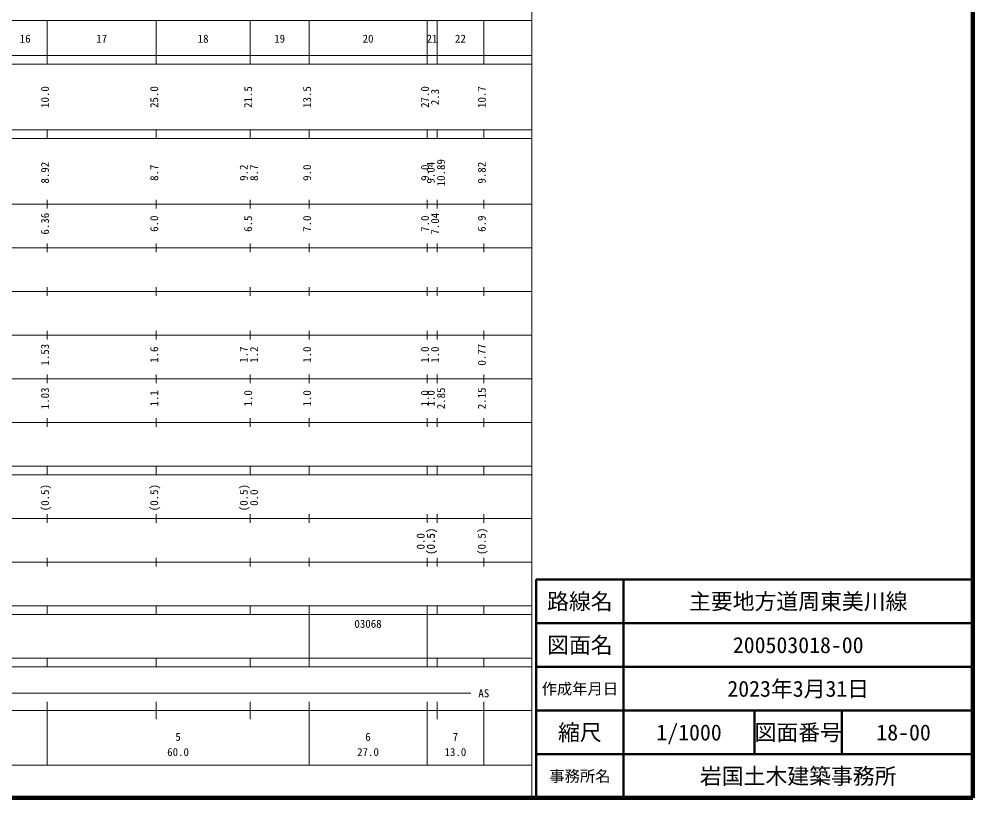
# Model space of a CAD drawing. Units: millimetres on the paper, enlarged 1000 times. Extents: x 40000 to 680000, y 20000 to 380000.
# Drawn here: x 461596 to 680000, y 20000 to 198357 of the extents above; entities that cross this region are included whole.
import ezdxf
from ezdxf.enums import TextEntityAlignment as Align

# ---------------------------------------------------------------- set-up
doc = ezdxf.new("R2010")
doc.units = ezdxf.units.MM
doc.header["$LTSCALE"] = 1000
for name, color, linetype, lineweight in [('M-TTL', 2, 'Continuous', 140), ('M-TTL-BAND', 7, 'Continuous', 13), ('M-TTL-FRAM', 2, 'Continuous', 50), ('M-TTL-LINE', 7, 'Continuous', 50), ('M-TTL-TXT', 7, 'Continuous', 50)]:
    doc.layers.add(name, color=color, linetype=linetype, lineweight=lineweight)
doc.styles.add('ＭＳ ゴシック', font='')
doc.styles.get('ＭＳ ゴシック').set_extended_font_data('MS Gothic')

msp = doc.modelspace()

# ---------------------------------------------------------------- linework, layer by layer
at = {"layer": 'M-TTL'}
for p, q in [((680000, 20000), (680000, 380000)), ((40000, 20000), (680000, 20000))]:
    msp.add_line(p, q, dxfattribs=at)
at = {"layer": 'M-TTL-BAND'}
for p, q in [((579000, 20000), (579000, 370000)), ((68000, 198000), (579000, 198000)), ((468000, 188000), (468000, 198000)), ((493000, 188000), (493000, 198000)), ((514500, 188000), (514500, 198000)), ((528000, 188000), (528000, 198000)), ((555000, 188000), (555000, 198000)), ((557300, 188000), (557300, 198000)), ((568000, 188000), (568000, 198000)), ((40000, 190000), (579000, 190000)), ((40000, 188000), (579000, 188000)), ((40000, 173000), (579000, 173000)), ((468000, 171000), (468000, 173000)), ((493000, 171000), (493000, 173000)), ((514500, 171000), (514500, 173000)), ((528000, 171000), (528000, 173000)), ((555000, 171000), (555000, 173000)), ((557300, 171000), (557300, 173000)), ((568000, 171000), (568000, 173000)), ((40000, 171000), (579000, 171000)), ((40000, 156000), (579000, 156000)), ((468000, 155000), (468000, 157000)), ((493000, 155000), (493000, 157000)), ((514500, 155000), (514500, 157000)), ((528000, 155000), (528000, 157000)), ((555000, 155000), (555000, 157000)), ((557300, 155000), (557300, 157000)), ((568000, 155000), (568000, 157000)), ((468000, 145000), (468000, 147000)), ((493000, 145000), (493000, 147000)), ((514500, 145000), (514500, 147000)), ((528000, 145000), (528000, 147000)), ((555000, 145000), (555000, 147000)), ((557300, 145000), (557300, 147000)), ((568000, 145000), (568000, 147000)), ((46000, 146000), (579000, 146000)), ((52000, 136000), (579000, 136000)), ((468000, 135000), (468000, 137000)), ((493000, 135000), (493000, 137000)), ((514500, 135000), (514500, 137000)), ((528000, 135000), (528000, 137000)), ((555000, 135000), (555000, 137000)), ((557300, 135000), (557300, 137000)), ((568000, 135000), (568000, 137000)), ((468000, 125000), (468000, 127000)), ((493000, 125000), (493000, 127000)), ((514500, 125000), (514500, 127000)), ((528000, 125000), (528000, 127000)), ((555000, 125000), (555000, 127000)), ((557300, 125000), (557300, 127000)), ((568000, 125000), (568000, 127000)), ((46000, 126000), (579000, 126000)), ((52000, 116000), (579000, 116000)), ((468000, 115000), (468000, 117000)), ((493000, 115000), (493000, 117000)), ((514500, 115000), (514500, 117000)), ((528000, 115000), (528000, 117000)), ((555000, 115000), (555000, 117000)), ((557300, 115000), (557300, 117000)), ((568000, 115000), (568000, 117000)), ((46000, 106000), (579000, 106000)), ((468000, 105000), (468000, 107000)), ((493000, 105000), (493000, 107000)), ((514500, 105000), (514500, 107000)), ((528000, 105000), (528000, 107000)), ((555000, 105000), (555000, 107000)), ((557300, 105000), (557300, 107000)), ((568000, 105000), (568000, 107000)), ((40000, 96000), (579000, 96000)), ((40000, 94000), (579000, 94000)), ((468000, 94000), (468000, 96000)), ((493000, 94000), (493000, 96000)), ((514500, 94000), (514500, 96000)), ((528000, 94000), (528000, 96000)), ((555000, 94000), (555000, 96000)), ((557300, 94000), (557300, 96000)), ((568000, 94000), (568000, 96000)), ((49000, 84000), (579000, 84000)), ((468000, 83000), (468000, 85000)), ((493000, 83000), (493000, 85000)), ((514500, 83000), (514500, 85000)), ((528000, 83000), (528000, 85000)), ((555000, 83000), (555000, 85000)), ((557300, 83000), (557300, 85000)), ((568000, 83000), (568000, 85000)), ((468000, 73000), (468000, 75000)), ((493000, 73000), (493000, 75000)), ((514500, 73000), (514500, 75000)), ((528000, 73000), (528000, 75000)), ((555000, 73000), (555000, 75000)), ((557300, 73000), (557300, 75000)), ((568000, 73000), (568000, 75000)), ((40000, 74000), (579000, 74000)), ((40000, 64000), (579000, 64000)), ((468000, 62000), (468000, 64000)), ((493000, 62000), (493000, 64000)), ((514500, 62000), (514500, 64000)), ((528000, 62000), (528000, 64000)), ((555000, 62000), (555000, 64000)), ((557300, 62000), (557300, 64000)), ((568000, 62000), (568000, 64000)), ((40000, 62000), (579000, 62000)), ((528000, 52000), (528000, 62000)), ((555000, 52000), (555000, 62000)), ((40000, 52000), (579000, 52000)), ((468000, 50000), (468000, 52000)), ((493000, 50000), (493000, 52000)), ((514500, 50000), (514500, 52000)), ((528000, 50000), (528000, 52000)), ((555000, 50000), (555000, 52000)), ((557300, 50000), (557300, 52000)), ((568000, 50000), (568000, 52000)), ((40000, 50000), (579000, 50000)), ((71000, 44000), (565000, 44000)), ((468000, 27500), (468000, 42000)), ((493000, 38000), (493000, 42000)), ((514500, 38000), (514500, 42000)), ((528000, 27500), (528000, 42000)), ((555000, 27500), (555000, 42000)), ((557300, 38000), (557300, 42000)), ((568000, 27500), (568000, 42000)), ((40000, 40000), (579000, 40000)), ((68000, 27500), (579000, 27500))]:
    msp.add_line(p, q, dxfattribs=at)
at = {"layer": 'M-TTL-FRAM'}
for p, q in [((680000, 70000), (580000, 70000)), ((580000, 70000), (580000, 20000))]:
    msp.add_line(p, q, dxfattribs=at)
at = {"layer": 'M-TTL-LINE'}
for p, q in [((600000, 70000), (600000, 20000)), ((680000, 60000), (580000, 60000)), ((680000, 50000), (580000, 50000)), ((680000, 40000), (580000, 40000)), ((630000, 40000), (630000, 30000)), ((650000, 40000), (650000, 30000)), ((680000, 30000), (580000, 30000))]:
    msp.add_line(p, q, dxfattribs=at)

# ---------------------------------------------------------------- texts
at = {"layer": 'M-TTL-BAND', "style": 'ＭＳ ゴシック'}
for s, p in [('16', (463000, 192405)), ('17', (480500, 192405)), ('18', (503750, 192405)), ('19', (521250, 192405)), ('20', (541500, 192405)), ('21', (556150, 192405)), ('22', (562650, 192405)), ('AS', (568000, 42500)), ('5', (498000, 32523)), ('6', (541500, 32523)), ('7', (561500, 32523)), ('60.0', (498000, 29033)), ('27.0', (541500, 29033)), ('13.0', (561500, 29033))]:
    msp.add_text(s, height=1833, dxfattribs=at).set_placement(p, align=Align.BOTTOM_CENTER)
for s, p in [('10.0', (469000, 180500)), ('25.0', (494000, 180500)), ('21.5', (515500, 180500)), ('13.5', (529000, 180500)), ('27.0', (556000, 180500)), ('2.3', (558300, 180500)), ('10.7', (569000, 180500)), ('10.89', (559670, 163174)), ('8.92', (469000, 163174)), ('8.7', (494000, 163174)), ('9.2', (514500, 163174)), ('8.7', (516870, 163174)), ('9.0', (529000, 163174)), ('9.0', (556000, 163174)), ('9.04', (557300, 163174)), ('9.82', (569000, 163174)), ('6.36', (469000, 151500)), ('6.0', (494000, 151500)), ('6.5', (515500, 151500)), ('7.0', (529000, 151500)), ('7.0', (556000, 151500)), ('7.04', (558300, 151500)), ('6.9', (569000, 151500)), ('1.53', (469000, 121500)), ('1.6', (494000, 121500)), ('1.7', (514500, 121500)), ('1.2', (516870, 121500)), ('1.0', (529000, 121500)), ('1.0', (556000, 121500)), ('1.0', (558300, 121500)), ('0.77', (569000, 121500)), ('1.03', (469000, 111500)), ('2.85', (559670, 111500)), ('2.15', (569000, 111500)), ('1.1', (494000, 111500)), ('1.0', (515500, 111500)), ('1.0', (529000, 111500)), ('1.0', (556000, 111500)), ('1.0', (557300, 111500)), ('(0.5)', (469000, 88764)), ('(0.5)', (494000, 88764)), ('(0.5)', (514500, 88764)), ('0.0', (516870, 88764)), ('(0.5)', (557300, 78764)), ('(0.5)', (557370, 78764)), ('(0.5)', (569000, 78764)), ('0.0', (555000, 78764))]:
    msp.add_text(s, height=1833, rotation=90, dxfattribs=at).set_placement(p, align=Align.BOTTOM_CENTER)
msp.add_text('03068', height=1833, dxfattribs=at).set_placement((538375, 58405), align=Align.BOTTOM_LEFT)
at = {"layer": 'M-TTL-TXT', "style": 'ＭＳ ゴシック'}
for s, height, p in [('路線名', 3666, (590000, 65000)), ('路線名', 3666, (590000, 65000)), ('主要地方道周東美川線', 3666, (640000, 65000)), ('図面名', 3666, (590000, 55000)), ('図面名', 3666, (590000, 55000)), ('200503018-00', 3666, (640000, 55000)), ('作成年月日', 2566, (590000, 45000)), ('作成年月日', 2566, (590000, 45000)), ('2023年3月31日', 3666, (640000, 45000)), ('縮尺', 3666, (590000, 35000)), ('縮尺', 3666, (590000, 35000)), ('図面番号', 3666, (640000, 35000)), ('図面番号', 3666, (640000, 35000)), ('1/1000', 3666, (615000, 35000)), ('18-00', 3666, (664125, 35000)), ('事務所名', 2566, (590000, 25000)), ('事務所名', 2566, (590000, 25000)), ('岩国土木建築事務所', 3666, (640000, 25000))]:
    msp.add_text(s, height=height, dxfattribs=at).set_placement(p, align=Align.MIDDLE_CENTER)

doc.saveas('drawing.dxf')
